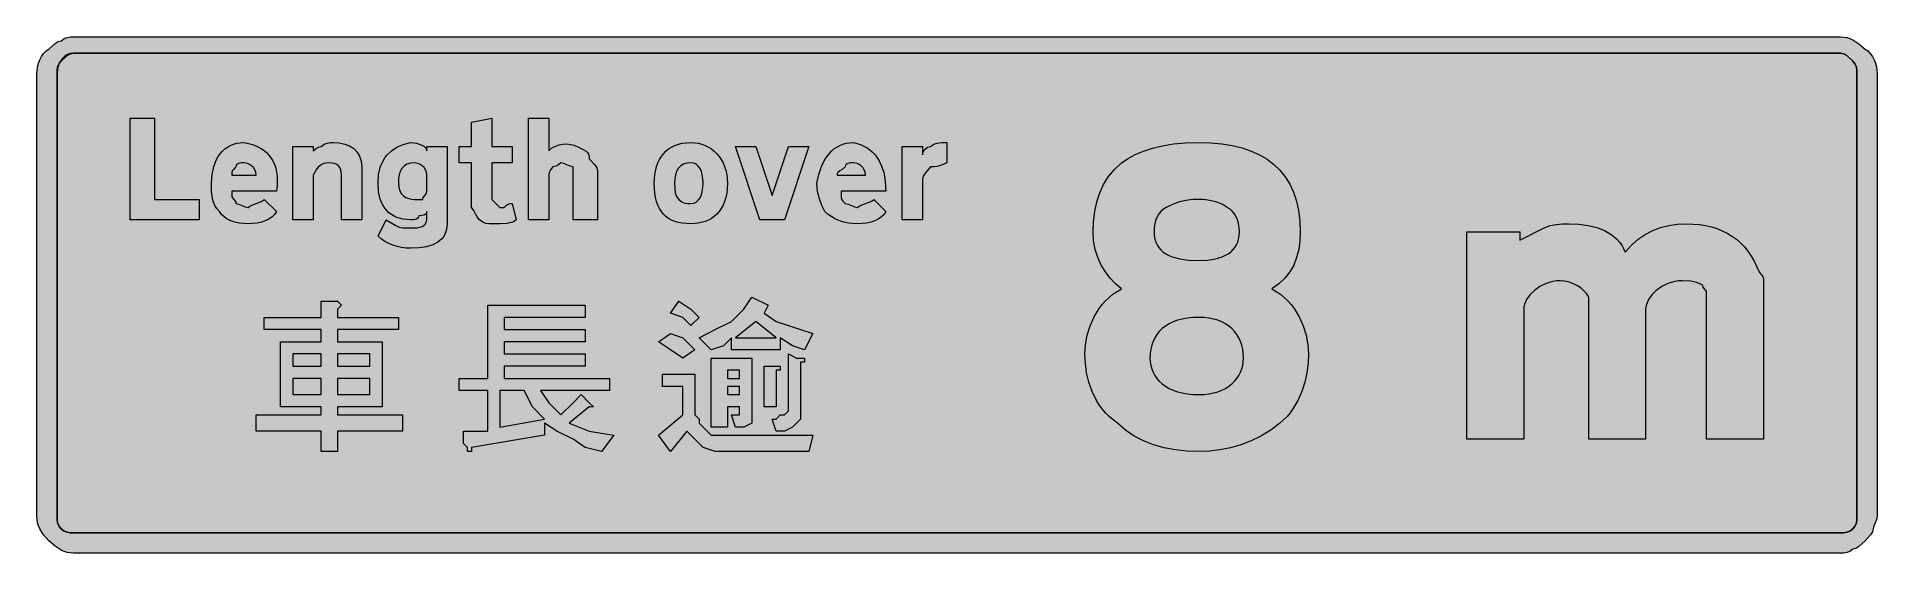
# Model space of a CAD drawing. Header units: metres. Extents: x 12 to 556, y 60 to 212.
import ezdxf

# ---------------------------------------------------------------- set-up
doc = ezdxf.new("R2010")
doc.units = ezdxf.units.M
doc.layers.add('FILL_BLACK_000000', color=7, linetype='Continuous', true_color=0x000000)
doc.layers.add('FILL_WHITE_FFFFFF', color=7, linetype='Continuous', true_color=0xffffff)

msp = doc.modelspace()

# ---------------------------------------------------------------- hatches: boundary and pattern name
at = {"layer": 'FILL_BLACK_000000', "true_color": 0x000000}
h = msp.add_hatch(color=7, dxfattribs=at)
h.dxf.hatch_style = 1
h.paths.add_polyline_path([(545.85, 212.1), (546.75, 211.93), (547.65, 211.65), (548.55, 211.26), (550.35, 210.14), (552.15, 208.56), (552.99, 208), (553.72, 207.27), (554.34, 206.39), (554.85, 205.41), (555.24, 204.38), (555.53, 203.33), (555.69, 202.31), (555.75, 201.36), (555.75, 70.56), (555.56, 69.66), (555.15, 68.76), (554.74, 67.86), (554.55, 66.96), (554.34, 66.06), (553.8, 65.16), (552.15, 63.36), (550.35, 61.71), (549.45, 61.17), (548.55, 60.96), (547.65, 60.27), (546.75, 59.91), (545.85, 59.78), (544.95, 59.76), (22.95, 59.76), (22.05, 59.82), (21.15, 59.99), (20.25, 60.27), (19.35, 60.66), (17.55, 61.79), (15.75, 63.36), (14.17, 65.16), (13.05, 66.96), (12.66, 67.86), (12.38, 68.76), (12.21, 69.66), (12.15, 70.56), (12.15, 201.36), (12.21, 202.31), (12.38, 203.33), (12.66, 204.38), (13.05, 205.41), (13.56, 206.39), (14.17, 207.27), (14.91, 208), (15.75, 208.56), (17.55, 210.21), (18.45, 210.75), (19.35, 210.96), (20.25, 211.65), (21.15, 212.01), (22.05, 212.14), (22.95, 212.16), (544.95, 212.16), (545.85, 212.1)])
h.paths.add_polyline_path([(21.19, 206.93), (20.38, 206.41), (19.65, 205.71), (19.04, 204.84), (18.56, 203.82), (18.26, 202.65), (18.15, 201.36), (18.15, 70.56), (18.17, 69.66), (18.3, 68.76), (18.66, 67.86), (19.35, 66.96), (20.25, 66.27), (21.15, 65.91), (22.05, 65.78), (22.95, 65.76), (544.95, 65.76), (545.85, 65.78), (546.75, 65.91), (547.65, 66.27), (548.55, 66.96), (549.24, 67.86), (549.6, 68.76), (549.73, 69.66), (549.75, 70.56), (549.75, 201.36), (549.73, 202.26), (549.6, 203.16), (549.24, 204.06), (548.55, 204.96), (546.75, 206.61), (545.85, 207.15), (544.95, 207.36), (22.95, 207.36), (22.05, 207.25), (21.19, 206.93)], flags=16)
h = msp.add_hatch(color=7, dxfattribs=at)
h.dxf.hatch_style = 1
h.paths.add_polyline_path([(46.95, 164.16), (60.15, 164.16), (60.15, 158.16), (39.75, 158.16), (39.75, 188.16), (46.95, 188.16), (46.95, 164.16)])
h = msp.add_hatch(color=7, dxfattribs=at)
h.dxf.hatch_style = 1
h.paths.add_polyline_path([(152.55, 179.76), (152.55, 174.96), (146.55, 174.96), (146.55, 164.16), (147.75, 162.96), (148.95, 161.76), (150.15, 161.76), (150.86, 162.45), (151.35, 162.81), (151.84, 162.94), (152.55, 162.96), (153.75, 158.16), (153.24, 157.76), (152.62, 157.47), (151.05, 157.11), (149.02, 156.98), (146.55, 156.96), (145.65, 156.98), (144.75, 157.11), (143.85, 157.47), (142.95, 158.16), (142.24, 159.06), (141.75, 159.96), (141.26, 160.86), (140.55, 161.76), (140.55, 174.96), (136.95, 174.96), (136.95, 179.76), (140.55, 179.76), (140.55, 186.96), (146.55, 188.16), (146.55, 179.76), (152.55, 179.76)])
h = msp.add_hatch(color=7, dxfattribs=at)
h.dxf.hatch_style = 1
h.paths.add_polyline_path([(164.3, 179.35), (165.34, 179.93), (166.43, 180.31), (167.55, 180.51), (168.67, 180.54), (169.76, 180.42), (170.8, 180.15), (171.75, 179.76), (173.32, 179.03), (174.45, 178.41), (174.84, 178.04), (175.12, 177.57), (175.29, 176.95), (175.35, 176.16), (177, 174.36), (177.54, 173.46), (177.75, 172.56), (177.75, 158.16), (170.55, 158.16), (170.55, 171.36), (170.55, 173.76), (169.65, 173.95), (168.75, 174.36), (167.85, 174.77), (166.95, 174.96), (166.2, 174.36), (165.43, 173.95), (164.55, 173.76), (163.86, 172.88), (163.5, 172.11), (163.35, 171.36), (163.35, 158.16), (157.35, 158.16), (157.35, 188.16), (163.35, 188.16), (163.35, 178.56), (164.3, 179.35)])
h = msp.add_hatch(color=7, dxfattribs=at)
h.dxf.hatch_style = 1
h.paths.add_polyline_path([(69.75, 165.36), (69.8, 164.96), (69.94, 164.65), (70.35, 164.16), (70.76, 163.67), (70.9, 163.36), (70.95, 162.96), (71.85, 162.77), (72.75, 162.36), (73.65, 161.95), (74.55, 161.76), (75.05, 162.16), (75.64, 162.47), (76.95, 162.96), (78.26, 163.45), (78.85, 163.76), (79.35, 164.16), (82.95, 160.56), (82.39, 159.72), (81.64, 158.99), (80.71, 158.37), (79.65, 157.86), (78.47, 157.47), (77.21, 157.19), (75.9, 157.02), (74.55, 156.96), (73.2, 157.02), (71.89, 157.19), (70.63, 157.47), (69.45, 157.86), (68.39, 158.37), (67.46, 158.99), (66.71, 159.72), (66.15, 160.56), (65.36, 161.46), (64.76, 162.38), (64.34, 163.32), (64.05, 164.31), (63.79, 166.47), (63.75, 168.96), (63.92, 171.54), (64.41, 173.87), (65.21, 175.92), (65.72, 176.83), (66.3, 177.66), (66.95, 178.4), (67.68, 179.06), (68.46, 179.63), (69.32, 180.1), (70.24, 180.47), (71.21, 180.74), (72.25, 180.9), (73.35, 180.96), (74.66, 180.69), (75.88, 180.34), (77.01, 179.91), (78.06, 179.39), (79.01, 178.78), (79.87, 178.09), (80.63, 177.32), (81.3, 176.46), (81.87, 175.52), (82.34, 174.49), (82.71, 173.38), (82.97, 172.19), (83.13, 170.91), (83.18, 169.54), (83.12, 168.09), (82.95, 166.56), (69.75, 166.56), (69.75, 165.36)])
h.paths.add_polyline_path([(76.84, 172.2), (76.56, 172.94), (76.13, 173.55), (75.6, 174.06), (75.02, 174.45), (74.42, 174.74), (73.35, 174.96), (72.47, 174.94), (71.7, 174.81), (71.16, 174.45), (71, 174.16), (70.95, 173.76), (70.26, 173.05), (69.9, 172.56), (69.77, 172.07), (69.75, 171.36), (76.95, 171.36), (76.84, 172.2)], flags=16)
h = msp.add_hatch(color=7, dxfattribs=at)
h.dxf.hatch_style = 1
h.paths.add_polyline_path([(102.15, 158.16), (102.15, 170.16), (102.15, 171.36), (102.09, 172.2), (101.93, 172.94), (101.64, 173.55), (101.25, 174.06), (100.74, 174.45), (100.12, 174.74), (99.39, 174.9), (98.55, 174.96), (97.7, 174.9), (96.96, 174.74), (96.29, 174.45), (95.7, 174.06), (95.16, 173.55), (94.67, 172.94), (93.75, 171.36), (93.75, 158.16), (87.75, 158.16), (87.75, 179.76), (93.75, 179.76), (93.75, 178.56), (94.63, 179.25), (95.4, 179.61), (96.15, 179.76), (97.05, 180.45), (97.95, 180.81), (98.85, 180.94), (99.75, 180.96), (101.49, 180.85), (103.09, 180.51), (104.52, 179.95), (105.75, 179.16), (106.76, 178.15), (107.51, 176.91), (107.99, 175.45), (108.15, 173.76), (108.15, 172.56), (108.15, 158.16), (102.15, 158.16)])
h = msp.add_hatch(color=7, dxfattribs=at)
h.dxf.hatch_style = 1
h.paths.add_polyline_path([(132.67, 153.81), (132.3, 153.16), (131.83, 152.57), (130.65, 151.56), (129.13, 150.77), (127.27, 150.21), (125.08, 149.87), (122.55, 149.76), (121.2, 149.82), (119.87, 149.99), (118.56, 150.27), (117.3, 150.66), (116.09, 151.17), (114.96, 151.79), (113.9, 152.52), (112.95, 153.36), (115.35, 158.16), (118.2, 156.51), (119.23, 155.97), (120.15, 155.76), (123.75, 155.76), (124.59, 155.81), (125.32, 155.97), (125.94, 156.2), (126.45, 156.51), (126.84, 156.87), (127.12, 157.28), (127.29, 157.71), (127.35, 158.16), (127.35, 160.56), (127.3, 160.16), (127.14, 159.87), (126.6, 159.51), (125.83, 159.38), (124.95, 159.36), (124.9, 158.96), (124.74, 158.67), (124.2, 158.31), (123.43, 158.18), (122.55, 158.16), (120.41, 158.33), (118.52, 158.84), (117.66, 159.21), (116.88, 159.68), (116.15, 160.23), (115.5, 160.86), (114.92, 161.58), (114.41, 162.38), (113.97, 163.26), (113.61, 164.24), (113.12, 166.43), (112.95, 168.96), (113.12, 171.49), (113.61, 173.7), (114.41, 175.6), (114.92, 176.44), (115.5, 177.21), (116.88, 178.53), (118.52, 179.59), (120.41, 180.4), (122.55, 180.96), (123.45, 180.91), (124.31, 180.75), (125.85, 180.21), (126.46, 179.85), (126.94, 179.44), (127.24, 179.01), (127.35, 178.56), (127.35, 179.76), (133.35, 179.76), (133.35, 156.96), (133.18, 155.27), (132.67, 153.81)])
h.paths.add_polyline_path([(126.96, 172.94), (126.53, 173.55), (126, 174.06), (125.42, 174.45), (124.82, 174.74), (123.75, 174.96), (122.51, 174.85), (121.48, 174.53), (120.65, 174.01), (120, 173.31), (119.52, 172.44), (119.19, 171.42), (119.01, 170.25), (118.95, 168.96), (119.06, 167.72), (119.36, 166.69), (119.84, 165.86), (120.45, 165.21), (121.18, 164.73), (121.99, 164.4), (122.85, 164.22), (123.75, 164.16), (126.15, 164.16), (126.2, 164.56), (126.34, 164.87), (126.75, 165.36), (127.16, 165.85), (127.3, 166.16), (127.35, 166.56), (127.35, 171.36), (127.24, 172.2), (126.96, 172.94)], flags=16)
h = msp.add_hatch(color=7, dxfattribs=at)
h.dxf.hatch_style = 1
h.paths.add_polyline_path([(215.93, 166.03), (215.67, 164.73), (215.31, 163.54), (214.85, 162.45), (214.31, 161.47), (213.7, 160.59), (213, 159.81), (212.23, 159.13), (211.4, 158.54), (210.51, 158.05), (209.57, 157.65), (207.54, 157.13), (205.35, 156.96), (202.82, 157.13), (201.68, 157.35), (200.62, 157.65), (199.65, 158.05), (198.77, 158.54), (197.97, 159.13), (197.25, 159.81), (196.62, 160.59), (196.07, 161.47), (195.6, 162.45), (195.22, 163.54), (194.93, 164.73), (194.72, 166.03), (194.55, 168.96), (194.72, 171.54), (195.22, 173.87), (195.6, 174.93), (196.07, 175.92), (196.62, 176.83), (197.25, 177.66), (197.97, 178.4), (198.77, 179.06), (199.65, 179.63), (200.62, 180.1), (201.68, 180.47), (202.82, 180.74), (204.04, 180.9), (205.35, 180.96), (206.46, 180.9), (207.54, 180.74), (208.57, 180.47), (209.57, 180.1), (210.51, 179.63), (211.4, 179.06), (212.23, 178.4), (213, 177.66), (213.7, 176.83), (214.31, 175.92), (214.85, 174.93), (215.31, 173.87), (215.67, 172.74), (215.93, 171.54), (216.09, 170.28), (216.15, 168.96), (216.09, 167.44), (215.93, 166.03)])
h.paths.add_polyline_path([(208.72, 171.42), (208.44, 172.44), (208.05, 173.31), (207.54, 174.01), (206.92, 174.53), (206.19, 174.85), (205.35, 174.96), (204.11, 174.85), (203.08, 174.53), (202.25, 174.01), (201.6, 173.31), (201.12, 172.44), (200.79, 171.42), (200.61, 170.25), (200.55, 168.96), (200.57, 167.37), (200.7, 166.11), (201.06, 165.08), (201.75, 164.16), (202.65, 163.47), (203.55, 163.11), (204.45, 162.98), (205.35, 162.96), (206.19, 163.07), (206.92, 163.39), (207.54, 163.91), (208.05, 164.61), (208.44, 165.48), (208.72, 166.5), (208.89, 167.67), (208.95, 168.96), (208.89, 170.25), (208.72, 171.42)], flags=16)
h = msp.add_hatch(color=7, dxfattribs=at)
h.dxf.hatch_style = 1
h.paths.add_polyline_path([(218.55, 179.76), (224.55, 179.76), (229.35, 165.36), (234.15, 179.76), (240.15, 179.76), (232.95, 158.16), (229.35, 158.16), (225.75, 158.16), (218.55, 179.76)])
h = msp.add_hatch(color=7, dxfattribs=at)
h.dxf.hatch_style = 1
h.paths.add_polyline_path([(249.75, 165.36), (249.77, 164.65), (249.9, 164.16), (250.26, 163.67), (250.95, 162.96), (251.85, 162.77), (252.75, 162.36), (253.65, 161.95), (254.55, 161.76), (255.05, 162.16), (255.64, 162.47), (256.95, 162.96), (258.26, 163.45), (258.85, 163.76), (259.35, 164.16), (262.95, 160.56), (262.39, 159.72), (261.64, 158.99), (260.71, 158.37), (259.65, 157.86), (258.47, 157.47), (257.21, 157.19), (255.9, 157.02), (254.55, 156.96), (253.2, 157.02), (251.87, 157.19), (250.56, 157.47), (249.3, 157.86), (248.09, 158.37), (246.96, 158.99), (245.9, 159.72), (244.95, 160.56), (244.07, 162.38), (243.3, 164.31), (242.76, 166.47), (242.6, 167.66), (242.55, 168.96), (243.11, 171.54), (243.9, 173.87), (244.91, 175.92), (246.15, 177.66), (246.85, 178.4), (247.61, 179.06), (248.43, 179.63), (249.3, 180.1), (250.23, 180.47), (251.21, 180.74), (252.25, 180.9), (253.35, 180.96), (255.49, 180.34), (256.46, 179.91), (257.38, 179.39), (258.24, 178.78), (259.02, 178.09), (259.75, 177.32), (260.4, 176.46), (260.98, 175.52), (261.49, 174.49), (262.29, 172.19), (262.78, 169.54), (262.95, 166.56), (249.75, 166.56), (249.75, 165.36)])
h.paths.add_polyline_path([(256.84, 172.2), (256.56, 172.94), (256.13, 173.55), (255.6, 174.06), (255.02, 174.45), (254.42, 174.74), (253.35, 174.96), (252.47, 174.94), (251.7, 174.81), (251.16, 174.45), (251, 174.16), (250.95, 173.76), (250.07, 173.05), (249.3, 172.56), (248.76, 172.07), (248.6, 171.76), (248.55, 171.36), (256.95, 171.36), (256.84, 172.2)], flags=16)
h = msp.add_hatch(color=7, dxfattribs=at)
h.dxf.hatch_style = 1
h.paths.add_polyline_path([(267.75, 179.76), (273.75, 179.76), (273.75, 177.36), (273.96, 178.24), (274.5, 179.01), (275.27, 179.55), (276.15, 179.76), (277.07, 180.45), (278.1, 180.81), (279.36, 180.94), (280.95, 180.96), (280.95, 174.96), (279.36, 174.27), (278.1, 173.91), (277.07, 173.78), (276.15, 173.76), (274.5, 171.96), (273.96, 171.06), (273.75, 170.16), (273.75, 158.16), (267.75, 158.16), (267.75, 179.76)])
h = msp.add_hatch(color=7, dxfattribs=at)
h.dxf.hatch_style = 1
h.paths.add_polyline_path([(345.12, 90.84), (342, 91.71), (339.05, 92.87), (336.28, 94.32), (333.71, 96.08), (331.35, 98.16), (330.06, 99.1), (328.87, 100.12), (327.79, 101.21), (326.81, 102.36), (325.93, 103.57), (325.15, 104.83), (323.85, 107.46), (322.89, 110.21), (322.24, 113.01), (321.87, 115.81), (321.75, 118.56), (321.92, 121.3), (322.42, 124.09), (323.27, 126.85), (324.45, 129.51), (325.97, 132), (326.85, 133.16), (327.82, 134.25), (328.88, 135.27), (330.02, 136.2), (331.24, 137.03), (332.55, 137.76), (330.81, 139.22), (329.21, 140.89), (327.78, 142.76), (326.55, 144.81), (325.54, 147.03), (324.79, 149.4), (324.31, 151.92), (324.15, 154.56), (324.26, 157.65), (324.62, 160.62), (325.23, 163.44), (326.1, 166.11), (327.26, 168.61), (328.71, 170.93), (330.47, 173.05), (332.55, 174.96), (334.46, 176.25), (336.62, 177.42), (339.03, 178.44), (341.7, 179.31), (344.66, 180.01), (347.91, 180.53), (351.47, 180.85), (355.35, 180.96), (358.85, 180.86), (362.15, 180.56), (365.25, 180.07), (368.14, 179.37), (370.82, 178.46), (373.28, 177.35), (375.53, 176.04), (377.55, 174.51), (379.35, 172.77), (380.92, 170.82), (382.26, 168.66), (383.36, 166.28), (384.23, 163.68), (384.85, 160.86), (385.22, 157.82), (385.35, 154.56), (385.24, 151.92), (384.88, 149.4), (384.27, 147.03), (383.4, 144.81), (382.24, 142.76), (380.79, 140.89), (379.03, 139.22), (376.95, 137.76), (378.26, 137.03), (379.48, 136.2), (380.62, 135.27), (381.67, 134.25), (382.65, 133.16), (383.53, 132), (385.05, 129.51), (386.23, 126.85), (387.07, 124.09), (387.58, 121.3), (387.75, 118.56), (387.64, 115.81), (387.28, 113.01), (386.67, 110.21), (385.8, 107.46), (384.64, 104.83), (383.19, 102.36), (382.35, 101.21), (381.43, 100.12), (380.43, 99.1), (379.35, 98.16), (376.6, 96.08), (373.74, 94.32), (370.81, 92.87), (367.8, 91.71), (364.74, 90.84), (361.63, 90.23), (358.5, 89.87), (355.35, 89.76), (351.81, 89.87), (348.39, 90.23), (345.12, 90.84)])
h.paths.add_polyline_path([(350.46, 128.87), (349.05, 128.5), (347.76, 128.03), (346.57, 127.46), (345.51, 126.8), (344.55, 126.06), (343.71, 125.23), (342.97, 124.32), (342.36, 123.33), (341.85, 122.27), (341.46, 121.14), (341.17, 119.94), (341.01, 118.68), (340.95, 117.36), (341.01, 116.25), (341.17, 115.17), (341.46, 114.14), (341.85, 113.14), (342.36, 112.2), (342.97, 111.31), (343.71, 110.48), (344.55, 109.71), (345.51, 109.01), (346.57, 108.4), (347.76, 107.86), (349.05, 107.4), (350.46, 107.04), (351.98, 106.78), (353.61, 106.62), (355.35, 106.56), (356.88, 106.62), (358.33, 106.78), (359.69, 107.04), (360.96, 107.4), (362.13, 107.86), (363.22, 108.4), (364.21, 109.01), (365.1, 109.71), (365.89, 110.48), (366.59, 111.31), (367.18, 112.2), (367.67, 113.14), (368.05, 114.14), (368.33, 115.17), (368.49, 116.25), (368.55, 117.36), (368.49, 118.68), (368.33, 119.94), (368.05, 121.14), (367.67, 122.27), (367.18, 123.33), (366.59, 124.32), (365.89, 125.23), (365.1, 126.06), (364.21, 126.8), (363.22, 127.46), (362.13, 128.03), (360.96, 128.5), (359.69, 128.87), (358.33, 129.14), (356.88, 129.3), (355.35, 129.36), (353.61, 129.3), (351.97, 129.14), (350.46, 128.87)], flags=16)
h.paths.add_polyline_path([(367.12, 157.04), (366.84, 158.1), (366.45, 159.06), (365.94, 159.9), (365.33, 160.64), (364.59, 161.25), (363.75, 161.76), (363.19, 162.21), (362.44, 162.64), (360.45, 163.41), (358.01, 163.95), (356.7, 164.11), (355.35, 164.16), (353.66, 164.11), (352.16, 163.95), (349.65, 163.41), (347.59, 162.64), (345.75, 161.76), (344.91, 161.25), (344.17, 160.64), (343.56, 159.9), (343.05, 159.06), (342.66, 158.1), (342.38, 157.04), (342.21, 155.85), (342.15, 154.56), (342.21, 153.48), (342.37, 152.48), (342.65, 151.56), (343.03, 150.72), (343.52, 149.95), (344.11, 149.27), (344.81, 148.65), (345.6, 148.11), (346.49, 147.64), (347.48, 147.24), (349.74, 146.63), (352.37, 146.27), (355.35, 146.16), (357.93, 146.27), (360.26, 146.63), (362.31, 147.24), (364.05, 148.11), (364.79, 148.65), (365.45, 149.27), (366.02, 149.95), (366.49, 150.72), (366.86, 151.56), (367.13, 152.48), (367.29, 153.48), (367.35, 154.56), (367.29, 155.85), (367.12, 157.04)], flags=16)
h = msp.add_hatch(color=7, dxfattribs=at)
h.dxf.hatch_style = 1
h.paths.add_polyline_path([(497.04, 140.11), (495.96, 139.95), (493.93, 139.35), (492.1, 138.45), (490.5, 137.31), (489.19, 136), (488.19, 134.59), (487.57, 133.15), (487.41, 132.45), (487.35, 131.76), (487.35, 93.36), (470.55, 93.36), (470.55, 135.36), (469.99, 136.26), (469.24, 137.12), (468.31, 137.93), (467.25, 138.66), (466.07, 139.27), (464.81, 139.75), (463.5, 140.05), (462.15, 140.16), (461.04, 140.11), (459.96, 139.95), (457.93, 139.35), (456.1, 138.45), (454.5, 137.31), (453.19, 136), (452.19, 134.59), (451.57, 133.15), (451.41, 132.45), (451.35, 131.76), (451.35, 93.36), (434.55, 93.36), (434.55, 154.56), (450.15, 154.56), (450.15, 152.16), (457.35, 155.76), (459.15, 156.45), (460.95, 156.81), (462.75, 156.94), (464.55, 156.96), (467.59, 156.85), (470.38, 156.49), (472.92, 155.88), (475.2, 155.01), (477.19, 153.85), (478.08, 153.17), (478.89, 152.4), (479.63, 151.56), (480.28, 150.64), (480.86, 149.64), (481.35, 148.56), (483.21, 150.64), (485.17, 152.4), (487.26, 153.85), (489.45, 155.01), (491.76, 155.88), (494.17, 156.49), (496.71, 156.85), (499.35, 156.96), (501.33, 156.9), (503.23, 156.74), (505.05, 156.45), (506.77, 156.06), (508.42, 155.55), (509.98, 154.94), (511.46, 154.2), (512.85, 153.36), (514.16, 152.4), (515.38, 151.34), (516.52, 150.15), (517.57, 148.86), (518.55, 147.45), (519.43, 145.94), (520.23, 144.3), (520.95, 142.56), (521.64, 141.85), (522, 141.36), (522.13, 140.87), (522.15, 140.16), (522.15, 137.76), (522.15, 93.36), (505.35, 93.36), (505.35, 135.36), (505.35, 136.56), (505.3, 136.96), (505.16, 137.27), (504.75, 137.76), (504.34, 138.25), (504.2, 138.56), (504.15, 138.96), (502.37, 139.65), (500.7, 140.01), (498.15, 140.16), (497.04, 140.11)])
h = msp.add_hatch(color=7, dxfattribs=at)
h.dxf.hatch_style = 1
h.paths.add_polyline_path([(100.95, 131.76), (100.95, 129.36), (118.95, 129.36), (118.95, 125.76), (100.95, 125.76), (100.95, 122.16), (114.15, 122.16), (114.15, 102.96), (100.95, 102.96), (100.95, 100.56), (120.15, 100.56), (120.15, 95.76), (100.95, 95.76), (100.95, 89.76), (96.15, 89.76), (96.15, 95.76), (76.95, 95.76), (76.95, 100.56), (96.15, 100.56), (96.15, 102.96), (84.15, 102.96), (84.15, 122.16), (96.15, 122.16), (96.15, 125.76), (79.35, 125.76), (79.35, 129.36), (96.15, 129.36), (96.15, 134.16), (100.95, 134.16), (102.15, 132.96), (100.95, 131.76)])
h.paths.add_polyline_path([(96.15, 114.96), (96.15, 118.56), (87.75, 118.56), (87.75, 114.96), (96.15, 114.96)], flags=16)
h.paths.add_polyline_path([(87.75, 106.56), (96.15, 106.56), (96.15, 111.36), (87.75, 111.36), (87.75, 106.56)], flags=16)
h.paths.add_polyline_path([(100.95, 118.56), (100.95, 114.96), (110.55, 114.96), (110.55, 118.56), (100.95, 118.56)], flags=16)
h.paths.add_polyline_path([(110.55, 111.36), (100.95, 111.36), (100.95, 106.56), (110.55, 106.56), (110.55, 111.36)], flags=16)
h = msp.add_hatch(color=7, dxfattribs=at)
h.dxf.hatch_style = 1
h.paths.add_polyline_path([(174.15, 129.36), (150.15, 129.36), (150.15, 125.76), (174.15, 125.76), (174.15, 122.16), (150.15, 122.16), (150.15, 118.56), (174.15, 118.56), (174.15, 114.96), (150.15, 114.96), (150.15, 111.36), (181.35, 111.36), (181.35, 107.76), (160.95, 107.76), (163.35, 104.16), (166.95, 100.56), (170.55, 104.16), (172.95, 106.56), (175.35, 104.16), (176.55, 102.96), (175.35, 102.96), (169.35, 98.16), (175.35, 95.76), (182.55, 94.56), (178.95, 89.76), (174.15, 90.96), (170.55, 93.36), (165.75, 95.76), (162.15, 98.16), (162.15, 94.56), (140.55, 90.96), (140.55, 89.76), (139.35, 89.76), (139.35, 90.96), (138.15, 92.16), (138.15, 95.76), (145.35, 95.76), (145.35, 107.76), (136.95, 107.76), (136.95, 111.36), (145.35, 111.36), (145.35, 132.96), (174.15, 132.96), (174.15, 129.36)])
h.paths.add_polyline_path([(162.15, 99.36), (158.55, 102.96), (156.15, 107.76), (148.95, 107.76), (148.95, 96.96), (162.15, 99.36)], flags=16)
h = msp.add_hatch(color=7, dxfattribs=at)
h.dxf.hatch_style = 1
h.paths.add_polyline_path([(205.35, 131.76), (207.75, 129.36), (205.35, 126.96), (202.95, 129.36), (199.35, 130.56), (201.75, 134.16), (205.35, 131.76)])
h = msp.add_hatch(color=7, dxfattribs=at)
h.dxf.hatch_style = 1
h.paths.add_polyline_path([(230.55, 128.16), (234.15, 126.96), (237.75, 125.76), (241.35, 124.56), (238.95, 119.76), (235.35, 120.96), (231.75, 123.36), (231.75, 119.76), (217.35, 119.76), (217.35, 123.36), (214.95, 120.96), (211.35, 119.76), (207.75, 123.36), (212.55, 125.76), (217.35, 128.16), (220.95, 131.76), (223.35, 135.36), (228.15, 132.96), (226.95, 130.56), (230.55, 128.16)])
h.paths.add_polyline_path([(218.55, 123.36), (230.55, 123.36), (224.55, 128.16), (218.55, 123.36)], flags=16)
h = msp.add_hatch(color=7, dxfattribs=at)
h.dxf.hatch_style = 1
h.paths.add_polyline_path([(202.95, 123.36), (206.55, 119.76), (202.95, 117.36), (199.35, 119.76), (195.75, 122.16), (199.35, 124.56), (202.95, 123.36)])
h = msp.add_hatch(color=7, dxfattribs=at)
h.dxf.hatch_style = 1
h.paths.add_polyline_path([(223.35, 99.36), (223.35, 98.16), (220.95, 96.96), (219.75, 96.96), (218.55, 96.96), (217.35, 100.56), (218.55, 100.56), (219.75, 100.56), (219.75, 101.76), (219.75, 102.96), (216.15, 102.96), (216.15, 96.96), (211.35, 96.96), (211.35, 117.36), (223.35, 117.36), (223.35, 101.76), (223.35, 99.36)])
h.paths.add_polyline_path([(216.15, 108.96), (216.15, 106.56), (219.75, 106.56), (219.75, 108.96), (216.15, 108.96)], flags=16)
h.paths.add_polyline_path([(219.75, 113.76), (216.15, 113.76), (216.15, 111.36), (219.75, 111.36), (219.75, 113.76)], flags=16)
h = msp.add_hatch(color=7, dxfattribs=at)
h.dxf.hatch_style = 1
h.paths.add_polyline_path([(229.35, 114.96), (230.55, 114.96), (231.75, 114.96), (231.75, 113.76), (230.55, 113.76), (230.55, 102.96), (226.95, 102.96), (226.95, 114.96), (229.35, 114.96)])
h = msp.add_hatch(color=7, dxfattribs=at)
h.dxf.hatch_style = 1
h.paths.add_polyline_path([(236.55, 117.36), (238.95, 117.36), (238.95, 116.16), (237.75, 116.16), (237.75, 101.76), (237.75, 99.36), (236.55, 98.16), (235.35, 96.96), (232.95, 95.76), (230.55, 95.76), (229.35, 99.36), (230.55, 99.36), (231.75, 100.56), (232.95, 100.56), (234.15, 101.76), (234.15, 102.96), (234.15, 118.56), (236.55, 117.36)])
h = msp.add_hatch(color=7, dxfattribs=at)
h.dxf.hatch_style = 1
h.paths.add_polyline_path([(206.55, 112.56), (206.55, 100.56), (207.75, 99.36), (207.75, 98.16), (208.95, 96.96), (210.15, 95.76), (211.35, 94.56), (212.55, 94.56), (214.95, 94.56), (217.35, 94.56), (241.35, 94.56), (240.15, 89.76), (217.35, 89.76), (212.55, 89.76), (208.95, 90.96), (206.55, 93.36), (204.15, 95.76), (199.35, 89.76), (195.75, 94.56), (202.95, 100.56), (202.95, 108.96), (196.95, 108.96), (196.95, 112.56), (206.55, 112.56)])
at = {"layer": 'FILL_WHITE_FFFFFF', "true_color": 0xffffff}
h = msp.add_hatch(color=7, dxfattribs=at)
h.dxf.hatch_style = 1
h.paths.add_polyline_path([(544.95, 207.36), (545.85, 207.15), (546.75, 206.61), (548.55, 204.96), (549.24, 204.06), (549.6, 203.16), (549.73, 202.26), (549.75, 201.36), (549.75, 70.56), (549.73, 69.66), (549.6, 68.76), (549.24, 67.86), (548.55, 66.96), (547.65, 66.27), (546.75, 65.91), (545.85, 65.78), (544.95, 65.76), (22.95, 65.76), (22.05, 65.78), (21.15, 65.91), (20.25, 66.27), (19.35, 66.96), (18.66, 67.86), (18.3, 68.76), (18.17, 69.66), (18.15, 70.56), (18.15, 201.36), (18.17, 202.26), (18.3, 203.16), (18.66, 204.06), (19.35, 204.96), (21.15, 206.61), (22.05, 207.15), (22.95, 207.36), (544.95, 207.36)])

# ---------------------------------------------------------------- linework, layer by layer
at = {"layer": 'FILL_BLACK_000000', "lineweight": 0, "true_color": 0x000000}
for points in [[(545.85, 212.1), (546.75, 211.93), (547.65, 211.65), (548.55, 211.26), (550.35, 210.14), (552.15, 208.56), (552.99, 208), (553.72, 207.27), (554.34, 206.39), (554.85, 205.41), (555.24, 204.38), (555.53, 203.33), (555.69, 202.31), (555.75, 201.36), (555.75, 70.56), (555.56, 69.66), (555.15, 68.76), (554.74, 67.86), (554.55, 66.96), (554.34, 66.06), (553.8, 65.16), (552.15, 63.36), (550.35, 61.71), (549.45, 61.17), (548.55, 60.96), (547.65, 60.27), (546.75, 59.91), (545.85, 59.78), (544.95, 59.76), (22.95, 59.76), (22.05, 59.82), (21.15, 59.99), (20.25, 60.27), (19.35, 60.66), (17.55, 61.79), (15.75, 63.36), (14.17, 65.16), (13.05, 66.96), (12.66, 67.86), (12.38, 68.76), (12.21, 69.66), (12.15, 70.56), (12.15, 201.36), (12.21, 202.31), (12.38, 203.33), (12.66, 204.38), (13.05, 205.41), (13.56, 206.39), (14.17, 207.27), (14.91, 208), (15.75, 208.56), (17.55, 210.21), (18.45, 210.75), (19.35, 210.96), (20.25, 211.65), (21.15, 212.01), (22.05, 212.14), (22.95, 212.16), (544.95, 212.16)], [(21.19, 206.93), (20.38, 206.41), (19.65, 205.71), (19.04, 204.84), (18.56, 203.82), (18.26, 202.65), (18.15, 201.36), (18.15, 70.56), (18.17, 69.66), (18.3, 68.76), (18.66, 67.86), (19.35, 66.96), (20.25, 66.27), (21.15, 65.91), (22.05, 65.78), (22.95, 65.76), (544.95, 65.76), (545.85, 65.78), (546.75, 65.91), (547.65, 66.27), (548.55, 66.96), (549.24, 67.86), (549.6, 68.76), (549.73, 69.66), (549.75, 70.56), (549.75, 201.36), (549.73, 202.26), (549.6, 203.16), (549.24, 204.06), (548.55, 204.96), (546.75, 206.61), (545.85, 207.15), (544.95, 207.36), (22.95, 207.36), (22.05, 207.25)], [(46.95, 164.16), (60.15, 164.16), (60.15, 158.16), (39.75, 158.16), (39.75, 188.16), (46.95, 188.16)], [(152.55, 179.76), (152.55, 174.96), (146.55, 174.96), (146.55, 164.16), (147.75, 162.96), (148.95, 161.76), (150.15, 161.76), (150.86, 162.45), (151.35, 162.81), (151.84, 162.94), (152.55, 162.96), (153.75, 158.16), (153.24, 157.76), (152.62, 157.47), (151.05, 157.11), (149.02, 156.98), (146.55, 156.96), (145.65, 156.98), (144.75, 157.11), (143.85, 157.47), (142.95, 158.16), (142.24, 159.06), (141.75, 159.96), (141.26, 160.86), (140.55, 161.76), (140.55, 174.96), (136.95, 174.96), (136.95, 179.76), (140.55, 179.76), (140.55, 186.96), (146.55, 188.16), (146.55, 179.76)], [(164.3, 179.35), (165.34, 179.93), (166.43, 180.31), (167.55, 180.51), (168.67, 180.54), (169.76, 180.42), (170.8, 180.15), (171.75, 179.76), (173.32, 179.03), (174.45, 178.41), (174.84, 178.04), (175.12, 177.57), (175.29, 176.95), (175.35, 176.16), (177, 174.36), (177.54, 173.46), (177.75, 172.56), (177.75, 158.16), (170.55, 158.16), (170.55, 171.36), (170.55, 173.76), (169.65, 173.95), (168.75, 174.36), (167.85, 174.77), (166.95, 174.96), (166.2, 174.36), (165.43, 173.95), (164.55, 173.76), (163.86, 172.88), (163.5, 172.11), (163.35, 171.36), (163.35, 158.16), (157.35, 158.16), (157.35, 188.16), (163.35, 188.16), (163.35, 178.56)], [(69.75, 165.36), (69.8, 164.96), (69.94, 164.65), (70.35, 164.16), (70.76, 163.67), (70.9, 163.36), (70.95, 162.96), (71.85, 162.77), (72.75, 162.36), (73.65, 161.95), (74.55, 161.76), (75.05, 162.16), (75.64, 162.47), (76.95, 162.96), (78.26, 163.45), (78.85, 163.76), (79.35, 164.16), (82.95, 160.56), (82.39, 159.72), (81.64, 158.99), (80.71, 158.37), (79.65, 157.86), (78.47, 157.47), (77.21, 157.19), (75.9, 157.02), (74.55, 156.96), (73.2, 157.02), (71.89, 157.19), (70.63, 157.47), (69.45, 157.86), (68.39, 158.37), (67.46, 158.99), (66.71, 159.72), (66.15, 160.56), (65.36, 161.46), (64.76, 162.38), (64.34, 163.32), (64.05, 164.31), (63.79, 166.47), (63.75, 168.96), (63.92, 171.54), (64.41, 173.87), (65.21, 175.92), (65.72, 176.83), (66.3, 177.66), (66.95, 178.4), (67.68, 179.06), (68.46, 179.63), (69.32, 180.1), (70.24, 180.47), (71.21, 180.74), (72.25, 180.9), (73.35, 180.96), (74.66, 180.69), (75.88, 180.34), (77.01, 179.91), (78.06, 179.39), (79.01, 178.78), (79.87, 178.09), (80.63, 177.32), (81.3, 176.46), (81.87, 175.52), (82.34, 174.49), (82.71, 173.38), (82.97, 172.19), (83.13, 170.91), (83.18, 169.54), (83.12, 168.09), (82.95, 166.56), (69.75, 166.56)], [(102.15, 158.16), (102.15, 170.16), (102.15, 171.36), (102.09, 172.2), (101.93, 172.94), (101.64, 173.55), (101.25, 174.06), (100.74, 174.45), (100.12, 174.74), (99.39, 174.9), (98.55, 174.96), (97.7, 174.9), (96.96, 174.74), (96.29, 174.45), (95.7, 174.06), (95.16, 173.55), (94.67, 172.94), (93.75, 171.36), (93.75, 158.16), (87.75, 158.16), (87.75, 179.76), (93.75, 179.76), (93.75, 178.56), (94.63, 179.25), (95.4, 179.61), (96.15, 179.76), (97.05, 180.45), (97.95, 180.81), (98.85, 180.94), (99.75, 180.96), (101.49, 180.85), (103.09, 180.51), (104.52, 179.95), (105.75, 179.16), (106.76, 178.15), (107.51, 176.91), (107.99, 175.45), (108.15, 173.76), (108.15, 172.56), (108.15, 158.16)], [(132.67, 153.81), (132.3, 153.16), (131.83, 152.57), (130.65, 151.56), (129.13, 150.77), (127.27, 150.21), (125.08, 149.87), (122.55, 149.76), (121.2, 149.82), (119.87, 149.99), (118.56, 150.27), (117.3, 150.66), (116.09, 151.17), (114.96, 151.79), (113.9, 152.52), (112.95, 153.36), (115.35, 158.16), (118.2, 156.51), (119.23, 155.97), (120.15, 155.76), (123.75, 155.76), (124.59, 155.81), (125.32, 155.97), (125.94, 156.2), (126.45, 156.51), (126.84, 156.87), (127.12, 157.28), (127.29, 157.71), (127.35, 158.16), (127.35, 160.56), (127.3, 160.16), (127.14, 159.87), (126.6, 159.51), (125.83, 159.38), (124.95, 159.36), (124.9, 158.96), (124.74, 158.67), (124.2, 158.31), (123.43, 158.18), (122.55, 158.16), (120.41, 158.33), (118.52, 158.84), (117.66, 159.21), (116.88, 159.68), (116.15, 160.23), (115.5, 160.86), (114.92, 161.58), (114.41, 162.38), (113.97, 163.26), (113.61, 164.24), (113.12, 166.43), (112.95, 168.96), (113.12, 171.49), (113.61, 173.7), (114.41, 175.6), (114.92, 176.44), (115.5, 177.21), (116.88, 178.53), (118.52, 179.59), (120.41, 180.4), (122.55, 180.96), (123.45, 180.91), (124.31, 180.75), (125.85, 180.21), (126.46, 179.85), (126.94, 179.44), (127.24, 179.01), (127.35, 178.56), (127.35, 179.76), (133.35, 179.76), (133.35, 156.96), (133.18, 155.27)], [(215.93, 166.03), (215.67, 164.73), (215.31, 163.54), (214.85, 162.45), (214.31, 161.47), (213.7, 160.59), (213, 159.81), (212.23, 159.13), (211.4, 158.54), (210.51, 158.05), (209.57, 157.65), (207.54, 157.13), (205.35, 156.96), (202.82, 157.13), (201.68, 157.35), (200.62, 157.65), (199.65, 158.05), (198.77, 158.54), (197.97, 159.13), (197.25, 159.81), (196.62, 160.59), (196.07, 161.47), (195.6, 162.45), (195.22, 163.54), (194.93, 164.73), (194.72, 166.03), (194.55, 168.96), (194.72, 171.54), (195.22, 173.87), (195.6, 174.93), (196.07, 175.92), (196.62, 176.83), (197.25, 177.66), (197.97, 178.4), (198.77, 179.06), (199.65, 179.63), (200.62, 180.1), (201.68, 180.47), (202.82, 180.74), (204.04, 180.9), (205.35, 180.96), (206.46, 180.9), (207.54, 180.74), (208.57, 180.47), (209.57, 180.1), (210.51, 179.63), (211.4, 179.06), (212.23, 178.4), (213, 177.66), (213.7, 176.83), (214.31, 175.92), (214.85, 174.93), (215.31, 173.87), (215.67, 172.74), (215.93, 171.54), (216.09, 170.28), (216.15, 168.96), (216.09, 167.44)], [(218.55, 179.76), (224.55, 179.76), (229.35, 165.36), (234.15, 179.76), (240.15, 179.76), (232.95, 158.16), (229.35, 158.16), (225.75, 158.16)], [(249.75, 165.36), (249.77, 164.65), (249.9, 164.16), (250.26, 163.67), (250.95, 162.96), (251.85, 162.77), (252.75, 162.36), (253.65, 161.95), (254.55, 161.76), (255.05, 162.16), (255.64, 162.47), (256.95, 162.96), (258.26, 163.45), (258.85, 163.76), (259.35, 164.16), (262.95, 160.56), (262.39, 159.72), (261.64, 158.99), (260.71, 158.37), (259.65, 157.86), (258.47, 157.47), (257.21, 157.19), (255.9, 157.02), (254.55, 156.96), (253.2, 157.02), (251.87, 157.19), (250.56, 157.47), (249.3, 157.86), (248.09, 158.37), (246.96, 158.99), (245.9, 159.72), (244.95, 160.56), (244.07, 162.38), (243.3, 164.31), (242.76, 166.47), (242.6, 167.66), (242.55, 168.96), (243.11, 171.54), (243.9, 173.87), (244.91, 175.92), (246.15, 177.66), (246.85, 178.4), (247.61, 179.06), (248.43, 179.63), (249.3, 180.1), (250.23, 180.47), (251.21, 180.74), (252.25, 180.9), (253.35, 180.96), (255.49, 180.34), (256.46, 179.91), (257.38, 179.39), (258.24, 178.78), (259.02, 178.09), (259.75, 177.32), (260.4, 176.46), (260.98, 175.52), (261.49, 174.49), (262.29, 172.19), (262.78, 169.54), (262.95, 166.56), (249.75, 166.56)], [(267.75, 179.76), (273.75, 179.76), (273.75, 177.36), (273.96, 178.24), (274.5, 179.01), (275.27, 179.55), (276.15, 179.76), (277.07, 180.45), (278.1, 180.81), (279.36, 180.94), (280.95, 180.96), (280.95, 174.96), (279.36, 174.27), (278.1, 173.91), (277.07, 173.78), (276.15, 173.76), (274.5, 171.96), (273.96, 171.06), (273.75, 170.16), (273.75, 158.16), (267.75, 158.16)], [(345.12, 90.84), (342, 91.71), (339.05, 92.87), (336.28, 94.32), (333.71, 96.08), (331.35, 98.16), (330.06, 99.1), (328.87, 100.12), (327.79, 101.21), (326.81, 102.36), (325.93, 103.57), (325.15, 104.83), (323.85, 107.46), (322.89, 110.21), (322.24, 113.01), (321.87, 115.81), (321.75, 118.56), (321.92, 121.3), (322.42, 124.09), (323.27, 126.85), (324.45, 129.51), (325.97, 132), (326.85, 133.16), (327.82, 134.25), (328.88, 135.27), (330.02, 136.2), (331.24, 137.03), (332.55, 137.76), (330.81, 139.22), (329.21, 140.89), (327.78, 142.76), (326.55, 144.81), (325.54, 147.03), (324.79, 149.4), (324.31, 151.92), (324.15, 154.56), (324.26, 157.65), (324.62, 160.62), (325.23, 163.44), (326.1, 166.11), (327.26, 168.61), (328.71, 170.93), (330.47, 173.05), (332.55, 174.96), (334.46, 176.25), (336.62, 177.42), (339.03, 178.44), (341.7, 179.31), (344.66, 180.01), (347.91, 180.53), (351.47, 180.85), (355.35, 180.96), (358.85, 180.86), (362.15, 180.56), (365.25, 180.07), (368.14, 179.37), (370.82, 178.46), (373.28, 177.35), (375.53, 176.04), (377.55, 174.51), (379.35, 172.77), (380.92, 170.82), (382.26, 168.66), (383.36, 166.28), (384.23, 163.68), (384.85, 160.86), (385.22, 157.82), (385.35, 154.56), (385.24, 151.92), (384.88, 149.4), (384.27, 147.03), (383.4, 144.81), (382.24, 142.76), (380.79, 140.89), (379.03, 139.22), (376.95, 137.76), (378.26, 137.03), (379.48, 136.2), (380.62, 135.27), (381.67, 134.25), (382.65, 133.16), (383.53, 132), (385.05, 129.51), (386.23, 126.85), (387.07, 124.09), (387.58, 121.3), (387.75, 118.56), (387.64, 115.81), (387.28, 113.01), (386.67, 110.21), (385.8, 107.46), (384.64, 104.83), (383.19, 102.36), (382.35, 101.21), (381.43, 100.12), (380.43, 99.1), (379.35, 98.16), (376.6, 96.08), (373.74, 94.32), (370.81, 92.87), (367.8, 91.71), (364.74, 90.84), (361.63, 90.23), (358.5, 89.87), (355.35, 89.76), (351.81, 89.87), (348.39, 90.23)], [(76.84, 172.2), (76.56, 172.94), (76.13, 173.55), (75.6, 174.06), (75.02, 174.45), (74.42, 174.74), (73.35, 174.96), (72.47, 174.94), (71.7, 174.81), (71.16, 174.45), (71, 174.16), (70.95, 173.76), (70.26, 173.05), (69.9, 172.56), (69.77, 172.07), (69.75, 171.36), (76.95, 171.36)], [(126.96, 172.94), (126.53, 173.55), (126, 174.06), (125.42, 174.45), (124.82, 174.74), (123.75, 174.96), (122.51, 174.85), (121.48, 174.53), (120.65, 174.01), (120, 173.31), (119.52, 172.44), (119.19, 171.42), (119.01, 170.25), (118.95, 168.96), (119.06, 167.72), (119.36, 166.69), (119.84, 165.86), (120.45, 165.21), (121.18, 164.73), (121.99, 164.4), (122.85, 164.22), (123.75, 164.16), (126.15, 164.16), (126.2, 164.56), (126.34, 164.87), (126.75, 165.36), (127.16, 165.85), (127.3, 166.16), (127.35, 166.56), (127.35, 171.36), (127.24, 172.2)], [(208.72, 171.42), (208.44, 172.44), (208.05, 173.31), (207.54, 174.01), (206.92, 174.53), (206.19, 174.85), (205.35, 174.96), (204.11, 174.85), (203.08, 174.53), (202.25, 174.01), (201.6, 173.31), (201.12, 172.44), (200.79, 171.42), (200.61, 170.25), (200.55, 168.96), (200.57, 167.37), (200.7, 166.11), (201.06, 165.08), (201.75, 164.16), (202.65, 163.47), (203.55, 163.11), (204.45, 162.98), (205.35, 162.96), (206.19, 163.07), (206.92, 163.39), (207.54, 163.91), (208.05, 164.61), (208.44, 165.48), (208.72, 166.5), (208.89, 167.67), (208.95, 168.96), (208.89, 170.25)], [(256.84, 172.2), (256.56, 172.94), (256.13, 173.55), (255.6, 174.06), (255.02, 174.45), (254.42, 174.74), (253.35, 174.96), (252.47, 174.94), (251.7, 174.81), (251.16, 174.45), (251, 174.16), (250.95, 173.76), (250.07, 173.05), (249.3, 172.56), (248.76, 172.07), (248.6, 171.76), (248.55, 171.36), (256.95, 171.36)], [(367.12, 157.04), (366.84, 158.1), (366.45, 159.06), (365.94, 159.9), (365.33, 160.64), (364.59, 161.25), (363.75, 161.76), (363.19, 162.21), (362.44, 162.64), (360.45, 163.41), (358.01, 163.95), (356.7, 164.11), (355.35, 164.16), (353.66, 164.11), (352.16, 163.95), (349.65, 163.41), (347.59, 162.64), (345.75, 161.76), (344.91, 161.25), (344.17, 160.64), (343.56, 159.9), (343.05, 159.06), (342.66, 158.1), (342.38, 157.04), (342.21, 155.85), (342.15, 154.56), (342.21, 153.48), (342.37, 152.48), (342.65, 151.56), (343.03, 150.72), (343.52, 149.95), (344.11, 149.27), (344.81, 148.65), (345.6, 148.11), (346.49, 147.64), (347.48, 147.24), (349.74, 146.63), (352.37, 146.27), (355.35, 146.16), (357.93, 146.27), (360.26, 146.63), (362.31, 147.24), (364.05, 148.11), (364.79, 148.65), (365.45, 149.27), (366.02, 149.95), (366.49, 150.72), (366.86, 151.56), (367.13, 152.48), (367.29, 153.48), (367.35, 154.56), (367.29, 155.85)], [(497.04, 140.11), (495.96, 139.95), (493.93, 139.35), (492.1, 138.45), (490.5, 137.31), (489.19, 136), (488.19, 134.59), (487.57, 133.15), (487.41, 132.45), (487.35, 131.76), (487.35, 93.36), (470.55, 93.36), (470.55, 135.36), (469.99, 136.26), (469.24, 137.12), (468.31, 137.93), (467.25, 138.66), (466.07, 139.27), (464.81, 139.75), (463.5, 140.05), (462.15, 140.16), (461.04, 140.11), (459.96, 139.95), (457.93, 139.35), (456.1, 138.45), (454.5, 137.31), (453.19, 136), (452.19, 134.59), (451.57, 133.15), (451.41, 132.45), (451.35, 131.76), (451.35, 93.36), (434.55, 93.36), (434.55, 154.56), (450.15, 154.56), (450.15, 152.16), (457.35, 155.76), (459.15, 156.45), (460.95, 156.81), (462.75, 156.94), (464.55, 156.96), (467.59, 156.85), (470.38, 156.49), (472.92, 155.88), (475.2, 155.01), (477.19, 153.85), (478.08, 153.17), (478.89, 152.4), (479.63, 151.56), (480.28, 150.64), (480.86, 149.64), (481.35, 148.56), (483.21, 150.64), (485.17, 152.4), (487.26, 153.85), (489.45, 155.01), (491.76, 155.88), (494.17, 156.49), (496.71, 156.85), (499.35, 156.96), (501.33, 156.9), (503.23, 156.74), (505.05, 156.45), (506.77, 156.06), (508.42, 155.55), (509.98, 154.94), (511.46, 154.2), (512.85, 153.36), (514.16, 152.4), (515.38, 151.34), (516.52, 150.15), (517.57, 148.86), (518.55, 147.45), (519.43, 145.94), (520.23, 144.3), (520.95, 142.56), (521.64, 141.85), (522, 141.36), (522.13, 140.87), (522.15, 140.16), (522.15, 137.76), (522.15, 93.36), (505.35, 93.36), (505.35, 135.36), (505.35, 136.56), (505.3, 136.96), (505.16, 137.27), (504.75, 137.76), (504.34, 138.25), (504.2, 138.56), (504.15, 138.96), (502.37, 139.65), (500.7, 140.01), (498.15, 140.16)], [(100.95, 131.76), (100.95, 129.36), (118.95, 129.36), (118.95, 125.76), (100.95, 125.76), (100.95, 122.16), (114.15, 122.16), (114.15, 102.96), (100.95, 102.96), (100.95, 100.56), (120.15, 100.56), (120.15, 95.76), (100.95, 95.76), (100.95, 89.76), (96.15, 89.76), (96.15, 95.76), (76.95, 95.76), (76.95, 100.56), (96.15, 100.56), (96.15, 102.96), (84.15, 102.96), (84.15, 122.16), (96.15, 122.16), (96.15, 125.76), (79.35, 125.76), (79.35, 129.36), (96.15, 129.36), (96.15, 134.16), (100.95, 134.16), (102.15, 132.96)], [(174.15, 129.36), (150.15, 129.36), (150.15, 125.76), (174.15, 125.76), (174.15, 122.16), (150.15, 122.16), (150.15, 118.56), (174.15, 118.56), (174.15, 114.96), (150.15, 114.96), (150.15, 111.36), (181.35, 111.36), (181.35, 107.76), (160.95, 107.76), (163.35, 104.16), (166.95, 100.56), (170.55, 104.16), (172.95, 106.56), (175.35, 104.16), (176.55, 102.96), (175.35, 102.96), (169.35, 98.16), (175.35, 95.76), (182.55, 94.56), (178.95, 89.76), (174.15, 90.96), (170.55, 93.36), (165.75, 95.76), (162.15, 98.16), (162.15, 94.56), (140.55, 90.96), (140.55, 89.76), (139.35, 89.76), (139.35, 90.96), (138.15, 92.16), (138.15, 95.76), (145.35, 95.76), (145.35, 107.76), (136.95, 107.76), (136.95, 111.36), (145.35, 111.36), (145.35, 132.96), (174.15, 132.96)], [(205.35, 131.76), (207.75, 129.36), (205.35, 126.96), (202.95, 129.36), (199.35, 130.56), (201.75, 134.16)], [(230.55, 128.16), (234.15, 126.96), (237.75, 125.76), (241.35, 124.56), (238.95, 119.76), (235.35, 120.96), (231.75, 123.36), (231.75, 119.76), (217.35, 119.76), (217.35, 123.36), (214.95, 120.96), (211.35, 119.76), (207.75, 123.36), (212.55, 125.76), (217.35, 128.16), (220.95, 131.76), (223.35, 135.36), (228.15, 132.96), (226.95, 130.56)], [(218.55, 123.36), (230.55, 123.36), (224.55, 128.16)], [(350.46, 128.87), (349.05, 128.5), (347.76, 128.03), (346.57, 127.46), (345.51, 126.8), (344.55, 126.06), (343.71, 125.23), (342.97, 124.32), (342.36, 123.33), (341.85, 122.27), (341.46, 121.14), (341.17, 119.94), (341.01, 118.68), (340.95, 117.36), (341.01, 116.25), (341.17, 115.17), (341.46, 114.14), (341.85, 113.14), (342.36, 112.2), (342.97, 111.31), (343.71, 110.48), (344.55, 109.71), (345.51, 109.01), (346.57, 108.4), (347.76, 107.86), (349.05, 107.4), (350.46, 107.04), (351.98, 106.78), (353.61, 106.62), (355.35, 106.56), (356.88, 106.62), (358.33, 106.78), (359.69, 107.04), (360.96, 107.4), (362.13, 107.86), (363.22, 108.4), (364.21, 109.01), (365.1, 109.71), (365.89, 110.48), (366.59, 111.31), (367.18, 112.2), (367.67, 113.14), (368.05, 114.14), (368.33, 115.17), (368.49, 116.25), (368.55, 117.36), (368.49, 118.68), (368.33, 119.94), (368.05, 121.14), (367.67, 122.27), (367.18, 123.33), (366.59, 124.32), (365.89, 125.23), (365.1, 126.06), (364.21, 126.8), (363.22, 127.46), (362.13, 128.03), (360.96, 128.5), (359.69, 128.87), (358.33, 129.14), (356.88, 129.3), (355.35, 129.36), (353.61, 129.3), (351.97, 129.14)], [(202.95, 123.36), (206.55, 119.76), (202.95, 117.36), (199.35, 119.76), (195.75, 122.16), (199.35, 124.56)], [(96.15, 114.96), (96.15, 118.56), (87.75, 118.56), (87.75, 114.96)], [(100.95, 118.56), (100.95, 114.96), (110.55, 114.96), (110.55, 118.56)], [(223.35, 99.36), (223.35, 98.16), (220.95, 96.96), (219.75, 96.96), (218.55, 96.96), (217.35, 100.56), (218.55, 100.56), (219.75, 100.56), (219.75, 101.76), (219.75, 102.96), (216.15, 102.96), (216.15, 96.96), (211.35, 96.96), (211.35, 117.36), (223.35, 117.36), (223.35, 101.76)], [(229.35, 114.96), (230.55, 114.96), (231.75, 114.96), (231.75, 113.76), (230.55, 113.76), (230.55, 102.96), (226.95, 102.96), (226.95, 114.96)], [(236.55, 117.36), (238.95, 117.36), (238.95, 116.16), (237.75, 116.16), (237.75, 101.76), (237.75, 99.36), (236.55, 98.16), (235.35, 96.96), (232.95, 95.76), (230.55, 95.76), (229.35, 99.36), (230.55, 99.36), (231.75, 100.56), (232.95, 100.56), (234.15, 101.76), (234.15, 102.96), (234.15, 118.56)], [(87.75, 106.56), (96.15, 106.56), (96.15, 111.36), (87.75, 111.36)], [(110.55, 111.36), (100.95, 111.36), (100.95, 106.56), (110.55, 106.56)], [(206.55, 112.56), (206.55, 100.56), (207.75, 99.36), (207.75, 98.16), (208.95, 96.96), (210.15, 95.76), (211.35, 94.56), (212.55, 94.56), (214.95, 94.56), (217.35, 94.56), (241.35, 94.56), (240.15, 89.76), (217.35, 89.76), (212.55, 89.76), (208.95, 90.96), (206.55, 93.36), (204.15, 95.76), (199.35, 89.76), (195.75, 94.56), (202.95, 100.56), (202.95, 108.96), (196.95, 108.96), (196.95, 112.56)], [(219.75, 113.76), (216.15, 113.76), (216.15, 111.36), (219.75, 111.36)], [(216.15, 108.96), (216.15, 106.56), (219.75, 106.56), (219.75, 108.96)], [(162.15, 99.36), (158.55, 102.96), (156.15, 107.76), (148.95, 107.76), (148.95, 96.96)]]:
    msp.add_lwpolyline(points, close=True, dxfattribs=at)
at = {"layer": 'FILL_WHITE_FFFFFF', "lineweight": 0, "true_color": 0xffffff}
msp.add_lwpolyline([(544.95, 207.36), (545.85, 207.15), (546.75, 206.61), (548.55, 204.96), (549.24, 204.06), (549.6, 203.16), (549.73, 202.26), (549.75, 201.36), (549.75, 70.56), (549.73, 69.66), (549.6, 68.76), (549.24, 67.86), (548.55, 66.96), (547.65, 66.27), (546.75, 65.91), (545.85, 65.78), (544.95, 65.76), (22.95, 65.76), (22.05, 65.78), (21.15, 65.91), (20.25, 66.27), (19.35, 66.96), (18.66, 67.86), (18.3, 68.76), (18.17, 69.66), (18.15, 70.56), (18.15, 201.36), (18.17, 202.26), (18.3, 203.16), (18.66, 204.06), (19.35, 204.96), (21.15, 206.61), (22.05, 207.15), (22.95, 207.36)], close=True, dxfattribs=at)

doc.saveas('drawing.dxf')
